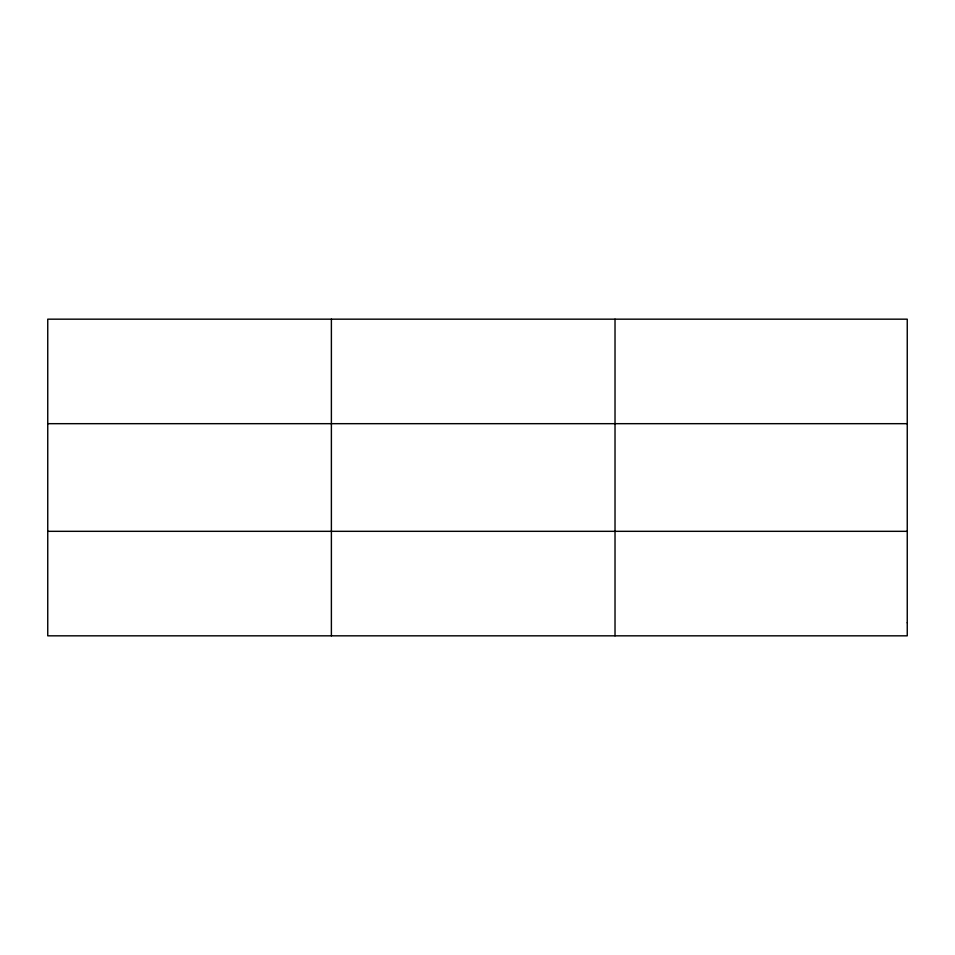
<?xml version="1.0" encoding="UTF-8"?>
<svg xmlns="http://www.w3.org/2000/svg" width="955" height="955" viewBox="0 0 955 955"><rect width="100%" height="100%" fill="white"/><g stroke="black" fill="none" stroke-linecap="round" stroke-linejoin="round"><path stroke-width="1.43" d="M331.385 319.173L331.385 635.827M615.02 319.173L615.02 635.827M47.75 423.674L907.25 423.674M47.75 531.326L907.25 531.326M907.25 622.767L907.25 635.827L47.75 635.827L47.75 319.173L907.25 319.173L907.25 622.767"/></g></svg>
